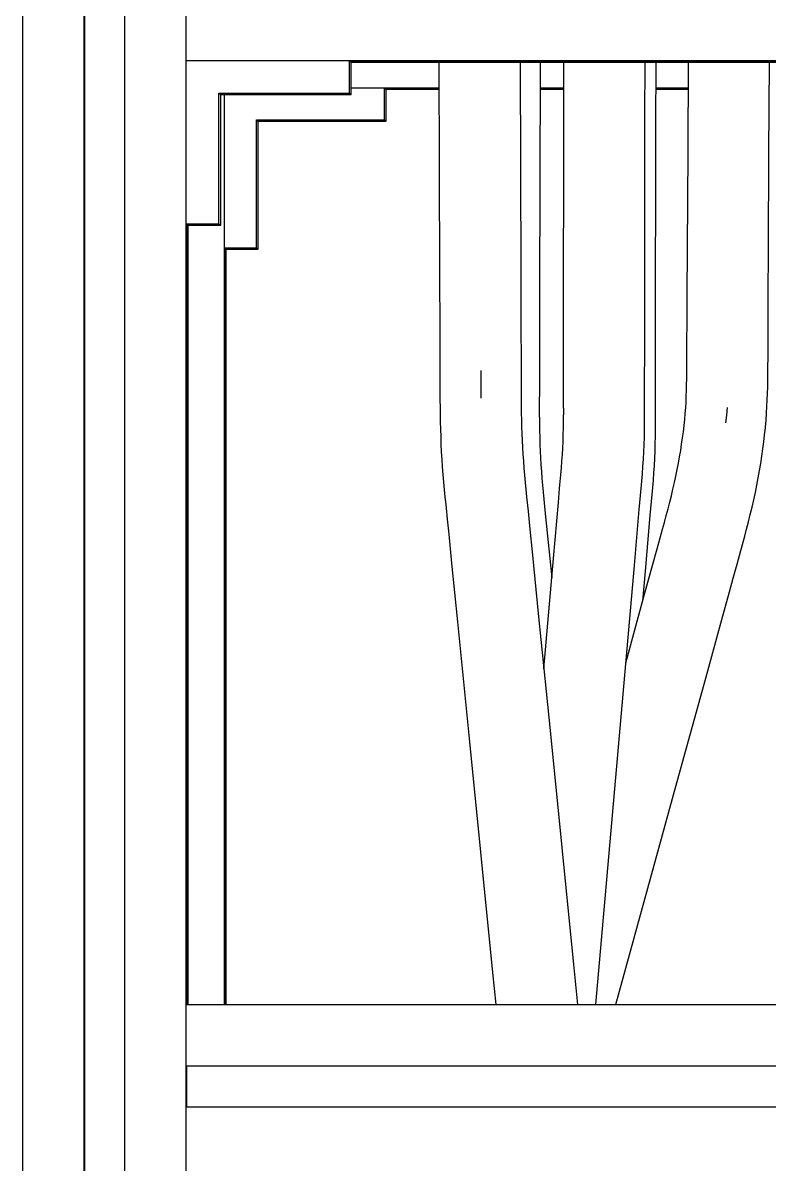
# Model space of a CAD drawing. Header units: millimetres. Extents: x -253 to 258, y -315 to 312.
# Drawn here: x -252.7 to -160.4, y 29.8 to 171.1 of the extents above; entities that cross this region are included whole.
import ezdxf

# ---------------------------------------------------------------- set-up
doc = ezdxf.new("R2010")
doc.units = ezdxf.units.MM
doc.layers.add('VISIBLE', color=7, linetype='Continuous')

msp = doc.modelspace()

# ---------------------------------------------------------------- linework, layer by layer
at = {"layer": 'VISIBLE'}
for p, q in [((-252.72, -315.39), (-252.72, 312.36)), ((-245.14, -315.39), (-245.14, 312.36)), ((-245.06, -315.29), (-245.06, 312.26)), ((-240.08, -315.39), (-240.08, 312.36)), ((-232.5, -315.39), (-232.5, 312.36)), ((-232.5, 166.39), (232.5, 166.39)), ((-212.28, 162.35), (-212.28, 166.39)), ((-212.28, 166.39), (-212.07, 166.22)), ((-212.2, 166.33), (212.2, 166.33)), ((-212.15, 166.28), (212.15, 166.28)), ((-212.07, 162.18), (-212.07, 166.22)), ((-212.07, 166.22), (212.07, 166.22)), ((-201.24, 166.22), (-201.15, 139.95)), ((-191.17, 166.22), (-191.09, 140)), ((-188.65, 165.24), (-188.65, 166.22)), ((-185.77, 159.38), (-185.76, 166.22)), ((-175.73, 159.36), (-175.72, 166.22)), ((-174.37, 158.18), (-174.36, 166.22)), ((-170.4, 155), (-170.34, 166.22)), ((-160.38, 154.9), (-160.32, 166.22)), ((-188.72, 137.71), (-188.65, 165.24)), ((-212.07, 163.01), (-201.22, 163.01)), ((-207.97, 159.05), (-207.97, 163.01)), ((-207.97, 163.01), (-207.77, 162.85)), ((-207.9, 162.95), (-201.22, 162.95)), ((-207.84, 162.91), (-201.22, 162.91)), ((-207.77, 158.89), (-207.77, 162.85)), ((-207.77, 162.85), (-201.22, 162.85)), ((-188.66, 162.95), (-185.76, 162.95)), ((-188.66, 162.91), (-185.76, 162.91)), ((-188.66, 162.85), (-185.76, 162.85)), ((-188.65, 163.01), (-185.76, 163.01)), ((-174.37, 163.01), (-170.36, 163.01)), ((-174.37, 162.95), (-170.36, 162.95)), ((-174.37, 162.91), (-170.36, 162.91)), ((-174.37, 162.85), (-170.36, 162.85)), ((-228.46, 146.17), (-228.46, 162.35)), ((-228.46, 162.35), (-228.23, 162.18)), ((-228.46, 162.35), (-212.28, 162.35)), ((-228.23, 146.02), (-228.23, 162.18)), ((-228.23, 162.18), (-212.07, 162.18)), ((-227.78, 49.53), (-227.78, 162.18)), ((-212.28, 162.35), (-212.07, 162.18)), ((-223.82, 143.2), (-223.82, 159.05)), ((-223.82, 159.05), (-223.6, 158.89)), ((-223.82, 159.05), (-207.97, 159.05)), ((-223.6, 143.06), (-223.6, 158.89)), ((-223.6, 158.89), (-207.77, 158.89)), ((-207.97, 159.05), (-207.77, 158.89)), ((-185.81, 131.94), (-185.77, 159.38)), ((-175.76, 131.93), (-175.73, 159.36)), ((-174.41, 131), (-174.37, 158.18)), ((-170.47, 143.18), (-170.4, 155)), ((-160.44, 143.08), (-160.38, 154.9)), ((-232.5, 146.17), (-232.26, 146.02)), ((-232.5, 146.17), (-228.46, 146.17)), ((-232.41, 49.53), (-232.41, 146.12)), ((-232.35, 49.53), (-232.35, 146.08)), ((-232.26, 49.53), (-232.26, 146.02)), ((-232.26, 146.02), (-228.23, 146.02)), ((-228.46, 146.17), (-228.23, 146.02)), ((-227.78, 143.2), (-227.55, 143.06)), ((-227.78, 143.2), (-223.82, 143.2)), ((-227.69, 49.53), (-227.69, 143.15)), ((-227.64, 49.53), (-227.64, 143.12)), ((-227.55, 49.53), (-227.55, 143.06)), ((-227.55, 143.06), (-223.6, 143.06)), ((-223.82, 143.2), (-223.6, 143.06)), ((-170.5, 137.27), (-170.47, 143.18)), ((-160.47, 137.17), (-160.44, 143.08)), ((-201.15, 139.95), (-201.12, 133.03)), ((-191.09, 140), (-191.07, 133.08)), ((-188.74, 130.82), (-188.72, 137.71)), ((-170.52, 134.31), (-170.5, 137.27)), ((-160.49, 134.21), (-160.47, 137.17)), ((-170.53, 131.35), (-170.52, 134.31)), ((-201.12, 133.03), (-201.11, 129.58)), ((-191.07, 133.08), (-191.06, 129.62)), ((-160.5, 131.27), (-160.49, 134.21)), ((-185.82, 125.08), (-185.81, 131.94)), ((-175.77, 125.07), (-175.76, 131.93)), ((-188.75, 127.37), (-188.74, 130.82)), ((-174.42, 124.2), (-174.41, 131)), ((-170.53, 129.89), (-170.53, 131.35)), ((-160.5, 129.79), (-160.5, 131.27)), ((-201.11, 129.58), (-201.11, 127.85)), ((-191.06, 129.62), (-191.05, 127.89)), ((-170.54, 128.43), (-170.53, 129.89)), ((-160.51, 128.29), (-160.5, 129.79)), ((-201.11, 127.85), (-201.11, 126.11)), ((-196.05, 128.02), (-196.05, 126.3)), ((-196.05, 128.02), (-196.05, 126.3)), ((-191.05, 127.89), (-191.05, 126.18)), ((-188.75, 125.65), (-188.75, 127.37)), ((-170.55, 127.7), (-170.54, 128.43)), ((-170.55, 126.98), (-170.55, 127.7)), ((-160.52, 126.77), (-160.51, 128.29)), ((-201.11, 126.11), (-201.1, 125.24)), ((-196.05, 126.3), (-196.04, 124.6)), ((-191.05, 126.18), (-191.04, 124.47)), ((-170.59, 125.6), (-170.57, 126.32)), ((-170.57, 126.3), (-170.55, 126.98)), ((-170.57, 126.32), (-170.57, 126.32)), ((-160.56, 125.2), (-160.54, 125.99)), ((-160.54, 125.99), (-160.52, 126.77)), ((-201.1, 125.24), (-201.1, 124.36)), ((-201.1, 124.36), (-201.09, 123.48)), ((-191.04, 124.47), (-191.04, 123.62)), ((-188.76, 123.94), (-188.75, 125.65)), ((-185.82, 123.38), (-185.82, 125.08)), ((-175.77, 123.34), (-175.77, 125.07)), ((-170.65, 124.14), (-170.61, 124.87)), ((-170.61, 124.87), (-170.59, 125.6)), ((-160.63, 123.58), (-160.59, 124.4)), ((-160.59, 124.4), (-160.56, 125.2)), ((-201.09, 123.48), (-201.08, 122.58)), ((-191.04, 123.62), (-191.03, 122.77)), ((-188.77, 122.25), (-188.76, 123.09)), ((-188.76, 123.09), (-188.76, 123.94)), ((-185.82, 123.38), (-185.82, 122.54)), ((-175.77, 122.46), (-175.77, 123.34)), ((-174.42, 122.49), (-174.42, 124.2)), ((-170.75, 122.72), (-170.69, 123.46)), ((-170.69, 123.43), (-170.65, 124.14)), ((-170.69, 123.46), (-170.69, 123.46)), ((-165.6, 122.5), (-165.5, 123.44)), ((-165.6, 122.5), (-165.5, 123.44)), ((-160.68, 122.75), (-160.63, 123.58)), ((-201.08, 122.58), (-201.07, 121.68)), ((-201.07, 121.68), (-201.04, 120.76)), ((-191.03, 122.77), (-191.01, 121.92)), ((-191.01, 121.92), (-190.99, 121.07)), ((-188.77, 122.25), (-188.76, 121.4)), ((-185.82, 121.71), (-185.82, 122.54)), ((-185.82, 120.88), (-185.82, 121.71)), ((-175.78, 120.68), (-175.77, 121.58)), ((-175.77, 121.58), (-175.77, 122.46)), ((-174.43, 120.74), (-174.42, 121.62)), ((-174.42, 121.62), (-174.42, 122.49)), ((-170.89, 121.21), (-170.81, 121.97)), ((-170.81, 121.97), (-170.75, 122.72)), ((-165.71, 121.55), (-165.6, 122.5)), ((-165.71, 121.55), (-165.6, 122.5)), ((-160.82, 121.03), (-160.75, 121.9)), ((-160.75, 121.9), (-160.68, 122.75)), ((-201.04, 120.76), (-201.01, 119.84)), ((-190.99, 121.07), (-190.97, 120.23)), ((-190.97, 120.23), (-190.93, 119.37)), ((-188.76, 121.4), (-188.76, 120.56)), ((-188.76, 120.56), (-188.75, 119.73)), ((-185.84, 120.07), (-185.82, 120.88)), ((-175.8, 119.78), (-175.78, 120.68)), ((-174.43, 119.86), (-174.43, 120.74)), ((-171.08, 119.69), (-170.98, 120.44)), ((-170.98, 120.44), (-170.89, 121.21)), ((-160.93, 120.07), (-160.83, 120.94)), ((-160.83, 120.94), (-160.82, 121.03)), ((-201.01, 119.84), (-200.97, 118.91)), ((-200.97, 118.91), (-200.93, 117.97)), ((-190.93, 119.37), (-190.89, 118.52)), ((-188.75, 119.73), (-188.73, 118.89)), ((-188.73, 118.89), (-188.7, 118.06)), ((-185.9, 118.43), (-185.86, 119.25)), ((-185.86, 119.25), (-185.84, 120.07)), ((-175.86, 117.96), (-175.82, 118.87)), ((-175.82, 118.87), (-175.8, 119.78)), ((-174.47, 118.06), (-174.45, 118.96)), ((-174.45, 118.96), (-174.43, 119.86)), ((-171.31, 118.14), (-171.19, 118.93)), ((-171.19, 118.93), (-171.08, 119.71)), ((-171.08, 119.71), (-171.08, 119.71)), ((-161.14, 118.32), (-161.03, 119.2)), ((-161.03, 119.2), (-160.93, 120.07)), ((-200.93, 117.97), (-200.87, 117.03)), ((-190.89, 118.52), (-190.84, 117.66)), ((-190.84, 117.66), (-190.78, 116.8)), ((-188.7, 118.06), (-188.66, 117.22)), ((-186, 116.8), (-185.95, 117.62)), ((-185.95, 117.62), (-185.9, 118.43)), ((-175.92, 117.04), (-175.86, 117.96)), ((-174.51, 117.16), (-174.47, 118.06)), ((-171.59, 116.56), (-171.44, 117.35)), ((-171.44, 117.35), (-171.31, 118.14)), ((-161.41, 116.53), (-161.27, 117.43)), ((-161.27, 117.43), (-161.14, 118.32)), ((-200.87, 117.03), (-200.81, 116.09)), ((-200.81, 116.09), (-200.73, 115.15)), ((-190.78, 116.8), (-190.71, 115.93)), ((-190.71, 115.93), (-190.63, 115.06)), ((-188.66, 117.22), (-188.61, 116.38)), ((-188.61, 116.38), (-188.55, 115.53)), ((-186.14, 115.13), (-186.07, 115.97)), ((-186.07, 115.97), (-186, 116.8)), ((-176.05, 115.22), (-175.98, 116.13)), ((-175.98, 116.13), (-175.92, 117.04)), ((-174.62, 115.35), (-174.56, 116.25)), ((-174.56, 116.25), (-174.51, 117.16)), ((-171.74, 115.76), (-171.59, 116.56)), ((-161.56, 115.64), (-161.41, 116.53)), ((-200.73, 115.15), (-200.65, 114.21)), ((-190.63, 115.06), (-190.55, 114.18)), ((-188.55, 115.53), (-188.48, 114.68)), ((-188.48, 114.68), (-188.41, 113.82)), ((-186.21, 114.28), (-186.14, 115.13)), ((-176.13, 114.33), (-176.05, 115.22)), ((-174.77, 113.56), (-174.69, 114.45)), ((-174.69, 114.45), (-174.62, 115.35)), ((-172.07, 114.15), (-171.9, 114.96)), ((-171.9, 114.96), (-171.74, 115.76)), ((-161.89, 113.82), (-161.72, 114.73)), ((-161.72, 114.73), (-161.56, 115.64)), ((-200.65, 114.21), (-200.57, 113.28)), ((-200.57, 113.28), (-200.48, 112.35)), ((-190.55, 114.18), (-190.47, 113.29)), ((-190.47, 113.29), (-190.38, 112.4)), ((-188.41, 113.82), (-188.32, 112.96)), ((-186.44, 111.71), (-186.29, 113.43)), ((-186.29, 113.43), (-186.21, 114.28)), ((-176.28, 112.57), (-176.2, 113.44)), ((-176.2, 113.44), (-176.13, 114.33)), ((-174.84, 112.68), (-174.77, 113.56)), ((-172.45, 112.53), (-172.26, 113.35)), ((-172.26, 113.35), (-172.07, 114.15)), ((-162.07, 112.91), (-161.89, 113.82)), ((-200.48, 112.35), (-200.38, 111.43)), ((-190.38, 112.4), (-190.2, 110.61)), ((-188.32, 112.96), (-188.24, 112.09)), ((-188.24, 112.09), (-188.15, 111.21)), ((-187.05, 104.78), (-186.44, 111.71)), ((-176.44, 110.83), (-176.28, 112.57)), ((-175.07, 110.08), (-174.92, 111.81)), ((-174.92, 111.81), (-174.84, 112.68)), ((-172.87, 110.89), (-172.66, 111.72)), ((-172.66, 111.72), (-172.45, 112.53)), ((-162.48, 111.1), (-162.27, 112.01)), ((-162.27, 112.01), (-162.07, 112.91)), ((-200.38, 111.43), (-200.29, 110.52)), ((-200.29, 110.52), (-200.2, 109.61)), ((-190.2, 110.61), (-190.01, 108.8)), ((-188.15, 111.21), (-188.06, 110.33)), ((-188.06, 110.33), (-187.26, 102.35)), ((-177.04, 103.9), (-176.44, 110.83)), ((-173.09, 110.07), (-172.87, 110.89)), ((-162.69, 110.2), (-162.48, 111.1)), ((-200.2, 109.61), (-200.02, 107.79)), ((-190.01, 108.8), (-189.65, 105.18)), ((-175.68, 103.2), (-175.07, 110.08)), ((-173.54, 108.39), (-173.31, 109.23)), ((-173.31, 109.23), (-173.09, 110.07)), ((-163.15, 108.41), (-162.92, 109.3)), ((-162.92, 109.3), (-162.69, 110.2)), ((-200.02, 107.79), (-199.66, 104.18)), ((-174, 106.71), (-173.54, 108.39)), ((-163.85, 105.77), (-163.38, 107.52)), ((-163.38, 107.52), (-163.15, 108.41)), ((-174.95, 103.3), (-174, 106.71)), ((-189.65, 105.18), (-188.93, 97.94)), ((-188.24, 91.11), (-187.05, 104.78)), ((-164.33, 104.05), (-163.85, 105.77)), ((-199.66, 104.18), (-198.93, 96.94)), ((-181.8, 49.53), (-177.04, 103.9)), ((-176, 99.47), (-175.68, 103.2)), ((-175.89, 99.88), (-174.95, 103.3)), ((-164.8, 102.33), (-164.33, 104.05)), ((-165.28, 100.63), (-164.8, 102.33)), ((-166.21, 97.22), (-165.28, 100.63)), ((-177.77, 93.05), (-175.89, 99.88)), ((-188.93, 97.94), (-187.48, 83.46)), ((-198.93, 96.94), (-197.48, 82.46)), ((-168.09, 90.38), (-166.21, 97.22)), ((-178.1, 91.86), (-177.77, 93.05)), ((-171.85, 76.72), (-168.09, 90.38)), ((-187.48, 83.46), (-184.58, 54.5)), ((-197.48, 82.46), (-194.59, 53.5)), ((-179.33, 49.53), (-171.85, 76.72)), ((-184.58, 54.5), (-184.09, 49.53)), ((-194.59, 53.5), (-194.19, 49.53)), ((-232.5, 49.53), (-86.96, 49.53)), ((-232.5, 41.95), (-232.43, 41.94)), ((-232.5, 41.95), (-86.98, 41.95)), ((-232.43, 36.9), (-232.43, 41.94)), ((-232.43, 41.94), (-86.98, 41.94)), ((-232.5, 36.9), (-86.98, 36.9))]:
    msp.add_line(p, q, dxfattribs=at)

doc.saveas('drawing.dxf')
